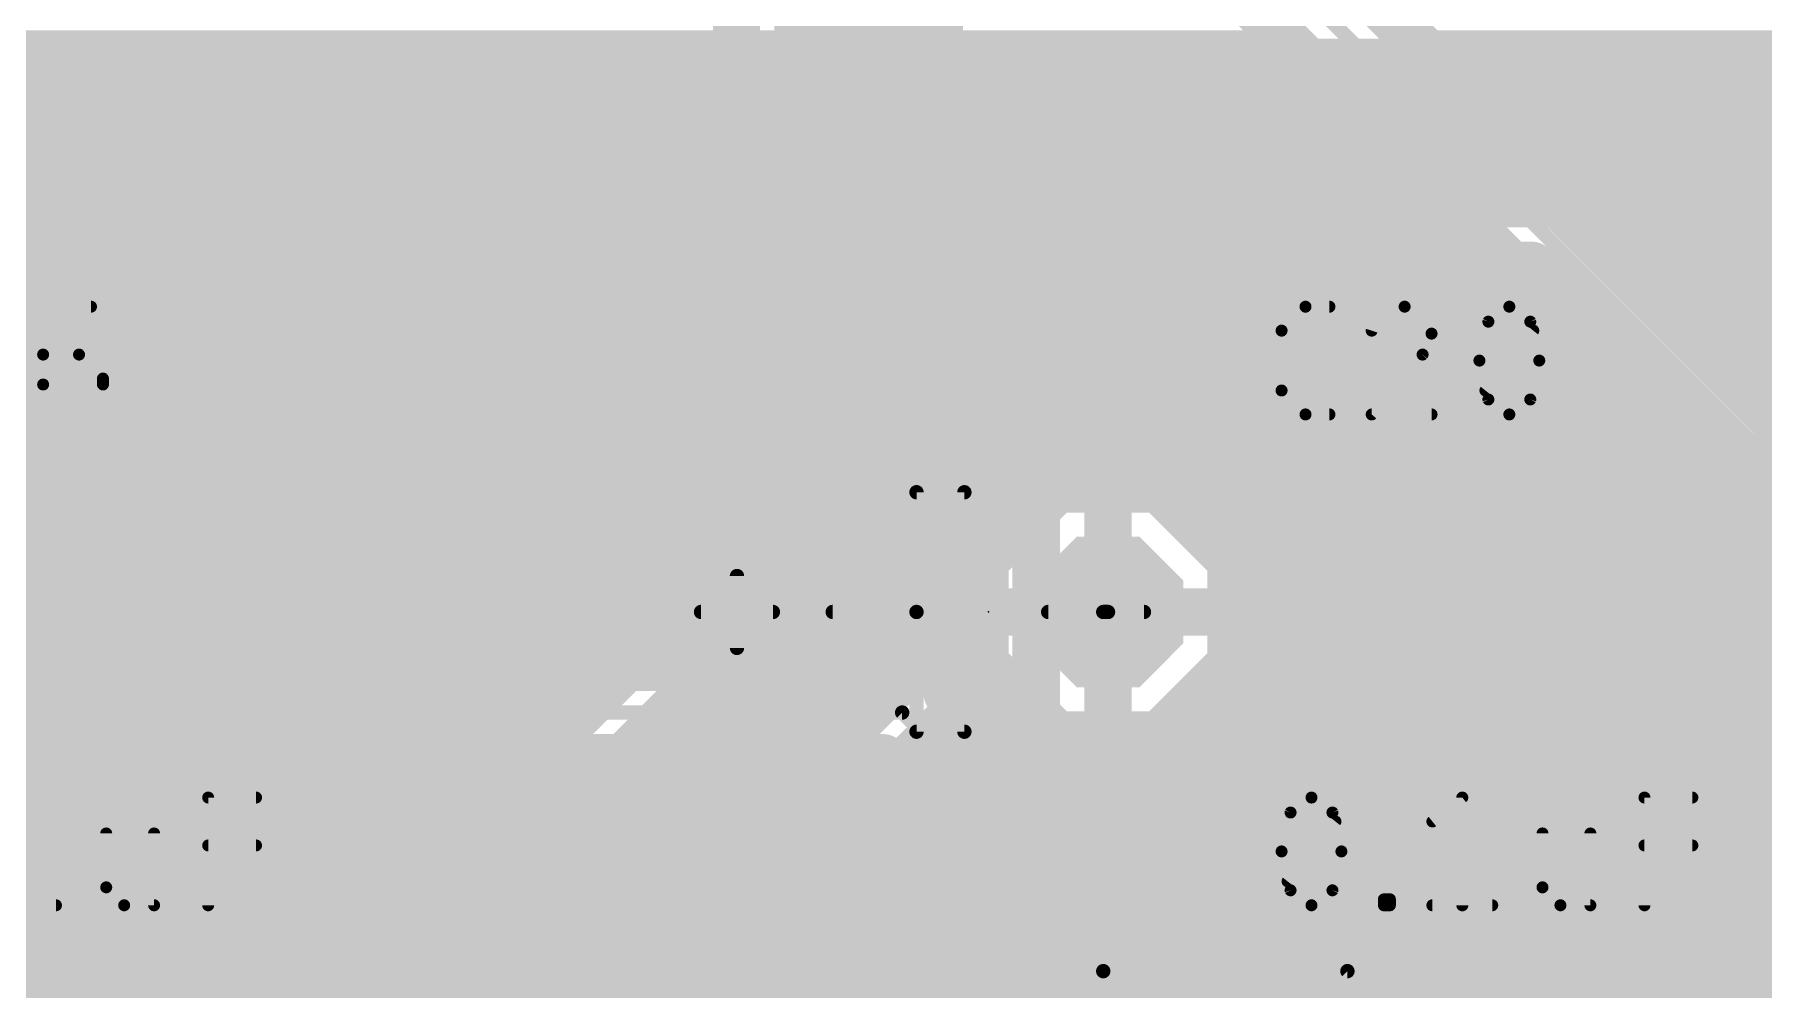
# Model space of a CAD drawing. Extents: x -50 to 50, y 0 to 88.
# Drawn here: x -2.5 to 15.84, y 64.58 to 74.71 of the extents above; entities that cross this region are included whole.
import ezdxf

# ---------------------------------------------------------------- set-up
doc = ezdxf.new("R2010")
doc.units = 0
for name, color, linetype in [('1', 12, 'CONTINUOUS'), ('16', 132, 'CONTINUOUS'), ('17', 110, 'CONTINUOUS'), ('21', 253, 'CONTINUOUS'), ('23', 53, 'CONTINUOUS'), ('25', 253, 'CONTINUOUS'), ('27', 253, 'CONTINUOUS'), ('51', 253, 'CONTINUOUS')]:
    doc.layers.add(name, color=color, linetype=linetype)

# ---------------------------------------------------------------- blocks, each defined once
blk = doc.blocks.new('RECT')
blk.add_solid([(-0.5, -0.5), (0.5, -0.5), (-0.5, 0.5), (0.5, 0.5)])
blk = doc.blocks.new('ROUNDP')
at = {"const_width": 0.5}
blk.add_lwpolyline([(0, -0.25, 1), (0, 0.25, 1), (0, -0.25)], format="xyb", dxfattribs=at)
blk = doc.blocks.new('OCTAGONP')
at = {"const_width": 0.5}
blk.add_lwpolyline([(-0.25, -0.1036), (-0.25, 0.1036), (-0.1036, 0.25), (0.1036, 0.25), (0.25, 0.1036), (0.25, -0.1036), (0.1036, -0.25), (-0.1036, -0.25), (-0.25, -0.1036), (-0.25, 0.1036)], dxfattribs=at)

msp = doc.modelspace()

# ---------------------------------------------------------------- linework, layer by layer
at = {"layer": '1'}
for points, const_width in [([(6.35, 73.66), (6.35, 78.74)], 2), ([(4.9476, 79.019), (4.9476, 69.1609)], 0.5), ([(-9.7322, 74.5), (4.9476, 74.5)], 0.5), ([(6.35, 68.58), (6.35, 73.66)], 2), ([(6.35, 73.66), (13.97, 73.66)], 2), ([(13.97, 73.66), (19.05, 68.58)], 2), ([(-9.7322, 74), (4.9476, 74)], 0.5), ([(-9.7322, 73.5), (4.9476, 73.5)], 0.5), ([(-9.7322, 73), (4.9476, 73)], 0.5), ([(-9.7322, 72.5), (4.9476, 72.5)], 0.5), ([(7.7524, 69.2867), (7.7524, 72.2576)], 0.5), ([(7.7524, 72.2576), (13.3891, 72.2576)], 0.5), ([(13.3891, 72.2576), (18.2556, 67.3911)], 0.5), ([(-9.7322, 72), (4.9476, 72)], 0.5), ([(7.7524, 72), (13.6467, 72)], 0.5), ([(-9.7322, 71.5), (4.9476, 71.5)], 0.5), ([(7.7524, 71.5), (14.1467, 71.5)], 0.5), ([(-9.7322, 71), (4.9476, 71)], 0.5), ([(7.7524, 71), (14.6467, 71)], 0.5), ([(-9.7322, 70.5), (4.9476, 70.5)], 0.5), ([(7.7524, 70.5), (15.1467, 70.5)], 0.5), ([(-9.7322, 70), (4.9476, 70)], 0.5), ([(7.7524, 70), (15.6467, 70)], 0.5), ([(8.3498, 69.8841), (7.7524, 69.2867)], 0.5), ([(8.89, 69.8841), (8.3498, 69.8841)], 0.5), ([(9.4302, 69.8841), (8.89, 69.8841)], 0.5), ([(8.89, 69.8841), (8.89, 68.58)], 0.5), ([(8.89, 68.58), (8.89, 69.8841)], 0.5), ([(10.1941, 69.1202), (9.4302, 69.8841)], 0.5), ([(-5.4257, 69.5), (4.9476, 69.5)], 0.5), ([(7.7524, 69.5), (7.9657, 69.5)], 0.5), ([(8.89, 69.5), (8.89, 69.5)], 0.5), ([(9.8143, 69.5), (16.1467, 69.5)], 0.5), ([(6.35, 68.58), (1.27, 63.5)], 2), ([(4.9476, 69.1609), (0.6891, 64.9024)], 0.5), ([(10.1941, 68.58), (10.1941, 69.1202)], 0.5), ([(-5.0459, 69), (4.7867, 69)], 0.5), ([(8.89, 69), (8.89, 69)], 0.5), ([(10.1941, 69), (16.6467, 69)], 0.5), ([(8.89, 68.58), (7.7524, 68.58)], 0.5), ([(7.7524, 68.58), (7.7524, 68.58)], 0.5), ([(7.7524, 68.58), (8.89, 68.58)], 0.5), ([(8.89, 68.58), (8.89, 68.58)], 0.5), ([(8.89, 67.2759), (8.89, 68.58)], 0.5), ([(8.89, 68.58), (8.89, 68.58)], 0.5), ([(8.89, 68.58), (8.89, 67.2759)], 0.5), ([(10.1941, 68.58), (8.89, 68.58)], 0.5), ([(8.89, 68.58), (8.89, 68.58)], 0.5), ([(8.89, 68.58), (10.1941, 68.58)], 0.5), ([(8.89, 68.58), (8.89, 68.58)], 0.5), ([(10.1941, 68.0398), (10.1941, 68.58)], 0.5), ([(-5.0459, 68.5), (4.2867, 68.5)], 0.5), ([(8.89, 68.5), (8.89, 68.5)], 0.5), ([(8.8392, 64.77), (8.8392, 68.58)], 0.1524), ([(8.8392, 68.58), (8.89, 68.58)], 0.1524), ([(10.1941, 68.5), (17.1467, 68.5)], 0.5), ([(-5.0857, 68), (3.7867, 68)], 0.5), ([(7.5389, 67.7856), (7.6271, 67.9986)], 0.5), ([(7.6271, 67.9986), (8.3498, 67.2759)], 0.5), ([(8.89, 68), (8.89, 68)], 0.5), ([(9.4302, 67.2759), (10.1941, 68.0398)], 0.5), ([(10.1543, 68), (17.6467, 68)], 0.5), ([(7.1444, 67.3911), (7.5389, 67.7856)], 0.5), ([(-5.5857, 67.5), (3.2867, 67.5)], 0.5), ([(7.2533, 67.5), (8.1257, 67.5)], 0.5), ([(8.89, 67.5), (8.89, 67.5)], 0.5), ([(9.6543, 67.5), (18.1467, 67.5)], 0.5), ([(2.4589, 62.7056), (7.1444, 67.3911)], 0.5), ([(7.1444, 67.3911), (7.1444, 67.3911)], 0.5), ([(8.3498, 67.2759), (8.89, 67.2759)], 0.5), ([(8.89, 67.2759), (9.4302, 67.2759)], 0.5), ([(-7.4876, 67), (2.7867, 67)], 0.5), ([(6.7533, 67), (18.6941, 67)], 0.5), ([(-7.4876, 66.5), (2.2867, 66.5)], 0.5), ([(6.2533, 66.5), (18.6951, 66.5)], 0.5), ([(-7.4876, 66), (1.7867, 66)], 0.5), ([(5.7533, 66), (18.8762, 66)], 0.5), ([(-7.5957, 65.5), (1.2867, 65.5)], 0.5), ([(5.2533, 65.5), (18.8762, 65.5)], 0.5), ([(0.6891, 64.9024), (-8.0443, 64.9024)], 0.5), ([(-7.9467, 65), (0.7867, 65)], 0.5), ([(4.7533, 65), (18.8762, 65)], 0.5), ([(2.5908, 58.5216), (8.8392, 64.77)], 0.1524), ([(11.43, 64.77), (8.8392, 64.77)], 0.1524), ([(17.78, 58.42), (11.43, 64.77)], 0.1524), ([(4.2533, 64.5), (18.8762, 64.5)], 0.5)]:
    msp.add_lwpolyline(points, dxfattribs=dict(at, const_width=const_width))
for points, const_width in [([(4.9476, 74.375, 1), (4.9476, 74.625)], 0.25), ([(6.85, 73.66, 1), (5.85, 73.66)], 1), ([(6.35, 74.16, 1), (6.35, 73.16)], 1), ([(14.3236, 74.0136, 1), (13.6164, 73.3064)], 1), ([(13.97, 73.16, 1), (13.97, 74.16)], 1), ([(4.9476, 73.875, 1), (4.9476, 74.125)], 0.25), ([(5.85, 73.66, 1), (6.85, 73.66)], 1), ([(4.9476, 73.375, 1), (4.9476, 73.625)], 0.25), ([(4.9476, 72.875, 1), (4.9476, 73.125)], 0.25), ([(4.9476, 72.375, 1), (4.9476, 72.625)], 0.25), ([(7.8774, 72.2576, 1), (7.6274, 72.2576)], 0.25), ([(7.7524, 72.3826, 1), (7.7524, 72.1326)], 0.25), ([(13.4775, 72.346, 1), (13.3007, 72.1692)], 0.25), ([(13.3891, 72.1326, 1), (13.3891, 72.3826)], 0.25), ([(4.9476, 71.875, 1), (4.9476, 72.125)], 0.25), ([(7.7524, 72.125, 1), (7.7524, 71.875)], 0.25), ([(13.6467, 71.875, 1), (13.6467, 72.125)], 0.25), ([(4.9476, 71.375, 1), (4.9476, 71.625)], 0.25), ([(7.7524, 71.625, 1), (7.7524, 71.375)], 0.25), ([(14.1467, 71.375, 1), (14.1467, 71.625)], 0.25), ([(4.9476, 70.875, 1), (4.9476, 71.125)], 0.25), ([(7.7524, 71.125, 1), (7.7524, 70.875)], 0.25), ([(14.6467, 70.875, 1), (14.6467, 71.125)], 0.25), ([(4.9476, 70.375, 1), (4.9476, 70.625)], 0.25), ([(7.7524, 70.625, 1), (7.7524, 70.375)], 0.25), ([(15.1467, 70.375, 1), (15.1467, 70.625)], 0.25), ([(4.9476, 69.875, 1), (4.9476, 70.125)], 0.25), ([(7.7524, 70.125, 1), (7.7524, 69.875)], 0.25), ([(8.3498, 70.0091, 1), (8.3498, 69.7591)], 0.25), ([(8.4382, 69.7957, 1), (8.2614, 69.9725)], 0.25), ([(8.89, 70.0091, 1), (8.89, 69.7591)], 0.25), ([(9.015, 69.8841, 1), (8.765, 69.8841)], 0.25), ([(9.015, 69.8841, 1), (8.765, 69.8841)], 0.25), ([(8.89, 69.7591, 1), (8.89, 70.0091)], 0.25), ([(9.5186, 69.9725, 1), (9.3418, 69.7957)], 0.25), ([(9.4302, 69.7591, 1), (9.4302, 70.0091)], 0.25), ([(15.6467, 69.875, 1), (15.6467, 70.125)], 0.25), ([(4.9476, 69.375, 1), (4.9476, 69.625)], 0.25), ([(7.7524, 69.625, 1), (7.7524, 69.375)], 0.25), ([(7.9657, 69.375, 1), (7.9657, 69.625)], 0.25), ([(8.89, 69.625, 1), (8.89, 69.375)], 0.25), ([(8.89, 69.375, 1), (8.89, 69.625)], 0.25), ([(9.8143, 69.625, 1), (9.8143, 69.375)], 0.25), ([(6.7036, 68.2264, 1), (5.9964, 68.9336)], 1), ([(5.036, 69.0725, 1), (4.8592, 69.2493)], 0.25), ([(7.664, 69.3751, 1), (7.8408, 69.1983)], 0.25), ([(7.6274, 69.2867, 1), (7.8774, 69.2867)], 0.25), ([(10.3191, 69.1202, 1), (10.0691, 69.1202)], 0.25), ([(4.7867, 68.875, 1), (4.7867, 69.125)], 0.25), ([(4.8226, 69.1609, 1), (5.0726, 69.1609)], 0.25), ([(8.89, 69.125, 1), (8.89, 68.875)], 0.25), ([(8.89, 68.875, 1), (8.89, 69.125)], 0.25), ([(10.1941, 69.125, 1), (10.1941, 68.875)], 0.25), ([(10.1057, 69.0318, 1), (10.2825, 69.2086)], 0.25), ([(5.85, 68.58, 1), (6.85, 68.58)], 1), ([(7.7524, 68.705, 1), (7.7524, 68.455)], 0.25), ([(7.8774, 68.58, 1), (7.6274, 68.58)], 0.25), ([(7.7524, 68.705, 1), (7.7524, 68.455)], 0.25), ([(9.015, 68.58, 1), (8.765, 68.58)], 0.25), ([(9.015, 68.58, 1), (8.765, 68.58)], 0.25), ([(8.89, 68.705, 1), (8.89, 68.455)], 0.25), ([(9.015, 68.58, 1), (8.765, 68.58)], 0.25), ([(8.89, 68.705, 1), (8.89, 68.455)], 0.25), ([(9.015, 68.58, 1), (8.765, 68.58)], 0.25), ([(8.89, 68.705, 1), (8.89, 68.455)], 0.25), ([(8.89, 68.705, 1), (8.89, 68.455)], 0.25), ([(8.89, 68.455, 1), (8.89, 68.705)], 0.25), ([(8.89, 68.455, 1), (8.89, 68.705)], 0.25), ([(8.89, 68.455, 1), (8.89, 68.705)], 0.25), ([(8.89, 68.455, 1), (8.89, 68.705)], 0.25), ([(10.3191, 68.58, 1), (10.0691, 68.58)], 0.25), ([(10.1941, 68.455, 1), (10.1941, 68.705)], 0.25), ([(10.1941, 68.455, 1), (10.1941, 68.705)], 0.25), ([(4.2867, 68.375, 1), (4.2867, 68.625)], 0.25), ([(7.6274, 68.58, 1), (7.8774, 68.58)], 0.25), ([(8.89, 68.625, 1), (8.89, 68.375)], 0.25), ([(8.765, 68.58, 1), (9.015, 68.58)], 0.25), ([(8.765, 68.58, 1), (9.015, 68.58)], 0.25), ([(8.765, 68.58, 1), (9.015, 68.58)], 0.25), ([(8.765, 68.58, 1), (9.015, 68.58)], 0.25), ([(8.8773, 68.58, 1), (8.8011, 68.58)], 0.0762), ([(8.8392, 68.6181, 1), (8.8392, 68.5419)], 0.0762), ([(8.89, 68.375, 1), (8.89, 68.625)], 0.25), ([(8.89, 68.5419, 1), (8.89, 68.6181)], 0.0762), ([(10.1941, 68.625, 1), (10.1941, 68.375)], 0.25), ([(10.0691, 68.58, 1), (10.3191, 68.58)], 0.25), ([(3.7867, 67.875, 1), (3.7867, 68.125)], 0.25), ([(7.7155, 68.087, 1), (7.5387, 67.9102)], 0.25), ([(7.7426, 67.9508, 1), (7.5116, 68.0464)], 0.25), ([(8.89, 68.125, 1), (8.89, 67.875)], 0.25), ([(8.89, 67.875, 1), (8.89, 68.125)], 0.25), ([(10.1543, 68.125, 1), (10.1543, 67.875)], 0.25), ([(10.2825, 67.9514, 1), (10.1057, 68.1282)], 0.25), ([(10.0691, 68.0398, 1), (10.3191, 68.0398)], 0.25), ([(7.4234, 67.8334, 1), (7.6544, 67.7378)], 0.25), ([(7.6273, 67.6972, 1), (7.4505, 67.874)], 0.25), ([(3.2867, 67.375, 1), (3.2867, 67.625)], 0.25), ([(7.2533, 67.625, 1), (7.2533, 67.375)], 0.25), ([(8.1257, 67.375, 1), (8.1257, 67.625)], 0.25), ([(8.89, 67.625, 1), (8.89, 67.375)], 0.25), ([(8.89, 67.375, 1), (8.89, 67.625)], 0.25), ([(9.6543, 67.625, 1), (9.6543, 67.375)], 0.25), ([(7.1444, 67.5161, 1), (7.1444, 67.2661)], 0.25), ([(7.056, 67.4795, 1), (7.2328, 67.3027)], 0.25), ([(7.2328, 67.3027, 1), (7.056, 67.4795)], 0.25), ([(7.1444, 67.2661, 1), (7.1444, 67.5161)], 0.25), ([(8.3498, 67.4009, 1), (8.3498, 67.1509)], 0.25), ([(8.89, 67.4009, 1), (8.89, 67.1509)], 0.25), ([(8.89, 67.1509, 1), (8.89, 67.4009)], 0.25), ([(9.4302, 67.1509, 1), (9.4302, 67.4009)], 0.25), ([(8.2614, 67.1875, 1), (8.4382, 67.3643)], 0.25), ([(8.765, 67.2759, 1), (9.015, 67.2759)], 0.25), ([(8.765, 67.2759, 1), (9.015, 67.2759)], 0.25), ([(9.3418, 67.3643, 1), (9.5186, 67.1875)], 0.25), ([(2.7867, 66.875, 1), (2.7867, 67.125)], 0.25), ([(6.7533, 67.125, 1), (6.7533, 66.875)], 0.25), ([(2.2867, 66.375, 1), (2.2867, 66.625)], 0.25), ([(6.2533, 66.625, 1), (6.2533, 66.375)], 0.25), ([(1.7867, 65.875, 1), (1.7867, 66.125)], 0.25), ([(5.7533, 66.125, 1), (5.7533, 65.875)], 0.25), ([(1.2867, 65.375, 1), (1.2867, 65.625)], 0.25), ([(5.2533, 65.625, 1), (5.2533, 65.375)], 0.25), ([(0.6891, 64.7774, 1), (0.6891, 65.0274)], 0.25), ([(0.7867, 64.875, 1), (0.7867, 65.125)], 0.25), ([(4.7533, 65.125, 1), (4.7533, 64.875)], 0.25), ([(0.6007, 64.9908, 1), (0.7775, 64.814)], 0.25), ([(8.8392, 64.8081, 1), (8.8392, 64.7319)], 0.0762), ([(8.8011, 64.77, 1), (8.8773, 64.77)], 0.0762), ([(8.8661, 64.7431, 1), (8.8123, 64.7969)], 0.0762), ([(11.4569, 64.7969, 1), (11.4031, 64.7431)], 0.0762), ([(11.43, 64.7319, 1), (11.43, 64.8081)], 0.0762), ([(4.2533, 64.625, 1), (4.2533, 64.375)], 0.25)]:
    msp.add_lwpolyline(points, format="xyb", dxfattribs=dict(at, const_width=const_width))
at = {"layer": '16'}
for points, const_width in [([(10.2108, 75.8952), (19.3548, 66.7512)], 0.1524), ([(17.8815, 68.9013), (10.9164, 75.8664)], 0.5), ([(10.2396, 75.1896), (18.6492, 66.78)], 0.5), ([(-10.12, 74.5), (10.9292, 74.5)], 0.5), ([(12.2828, 74.5), (49.4738, 74.5)], 0.5), ([(-9.62, 74), (11.4292, 74)], 0.5), ([(12.7828, 74), (49.4738, 74)], 0.5), ([(-9.12, 73.5), (11.9292, 73.5)], 0.5), ([(13.2828, 73.5), (49.4738, 73.5)], 0.5), ([(-8.62, 73), (12.4292, 73)], 0.5), ([(13.7828, 73), (49.4738, 73)], 0.5), ([(-8.12, 72.5), (12.9292, 72.5)], 0.5), ([(14.2828, 72.5), (49.4738, 72.5)], 0.5), ([(-7.62, 72), (13.4292, 72)], 0.5), ([(14.7828, 72), (49.4738, 72)], 0.5), ([(-7.12, 71.5), (13.9292, 71.5)], 0.5), ([(15.2828, 71.5), (49.4738, 71.5)], 0.5), ([(-6.62, 71), (14.4292, 71)], 0.5), ([(15.7828, 71), (49.4738, 71)], 0.5), ([(-6.12, 70.5), (14.9292, 70.5)], 0.5), ([(-5.62, 70), (15.4292, 70)], 0.5), ([(8.3498, 69.8841), (7.5859, 69.1202)], 0.5), ([(8.89, 69.8841), (8.3498, 69.8841)], 0.5), ([(8.89, 69.8841), (8.89, 68.58)], 0.5), ([(8.89, 68.58), (8.89, 69.8841)], 0.5), ([(9.4302, 69.8841), (8.89, 69.8841)], 0.5), ([(10.1941, 69.1202), (9.4302, 69.8841)], 0.5), ([(6.1108, 69.7825), (5.6688, 69.5994)], 0.5), ([(6.5892, 69.7825), (6.1108, 69.7825)], 0.5), ([(7.0312, 69.5994), (6.5892, 69.7825)], 0.5), ([(-5.12, 69.5), (5.5694, 69.5)], 0.5), ([(5.6688, 69.5994), (5.3306, 69.2612)], 0.5), ([(7.3694, 69.2612), (7.0312, 69.5994)], 0.5), ([(7.1306, 69.5), (7.9657, 69.5)], 0.5), ([(8.89, 69.5), (8.89, 69.5)], 0.5), ([(9.8143, 69.5), (15.9292, 69.5)], 0.5), ([(5.3306, 69.2612), (5.1475, 68.8192)], 0.5), ([(7.5525, 68.8192), (7.3694, 69.2612)], 0.5), ([(7.5859, 69.1202), (7.5859, 68.58)], 0.5), ([(10.1941, 68.58), (10.1941, 69.1202)], 0.5), ([(-4.62, 69), (5.2224, 69)], 0.5), ([(7.4776, 69), (7.5859, 69)], 0.5), ([(8.89, 69), (8.89, 69)], 0.5), ([(10.1941, 69), (16.4292, 69)], 0.5), ([(5.1475, 68.8192), (5.1475, 68.3408)], 0.5), ([(7.5525, 68.3408), (7.5525, 68.8192)], 0.5), ([(7.5859, 68.58), (8.89, 68.58)], 0.5), ([(8.89, 68.58), (7.5859, 68.58)], 0.5), ([(7.5859, 68.58), (7.5859, 68.0398)], 0.5), ([(8.89, 68.58), (8.89, 68.58)], 0.5), ([(8.89, 68.58), (8.89, 68.58)], 0.5), ([(8.89, 67.2759), (8.89, 68.58)], 0.5), ([(8.89, 68.58), (8.89, 68.58)], 0.5), ([(8.89, 68.58), (8.89, 67.2759)], 0.5), ([(10.1941, 68.58), (8.89, 68.58)], 0.5), ([(8.89, 68.58), (8.89, 68.58)], 0.5), ([(8.89, 68.58), (10.1941, 68.58)], 0.5), ([(10.1941, 68.0398), (10.1941, 68.58)], 0.5), ([(-4.12, 68.5), (5.1475, 68.5)], 0.5), ([(7.5525, 68.5), (7.5859, 68.5)], 0.5), ([(8.89, 68.5), (8.89, 68.5)], 0.5), ([(10.1941, 68.5), (16.9292, 68.5)], 0.5), ([(5.1475, 68.3408), (5.2921, 67.9918)], 0.5), ([(7.3694, 67.8988), (7.5525, 68.3408)], 0.5), ([(-3.62, 68), (5.2887, 68)], 0.5), ([(5.2921, 67.9918), (-3.6118, 67.9918)], 0.5), ([(7.4113, 68), (7.6257, 68)], 0.5), ([(7.5859, 68.0398), (8.3498, 67.2759)], 0.5), ([(8.89, 68), (8.89, 68)], 0.5), ([(9.4302, 67.2759), (10.1941, 68.0398)], 0.5), ([(10.1543, 68), (17.4292, 68)], 0.5), ([(7.1831, 67.7125), (7.3694, 67.8988)], 0.5), ([(7.1842, 67.7114), (7.1831, 67.7125)], 0.5), ([(16.006, 58.8896), (7.1842, 67.7114)], 0.5), ([(7.3956, 67.5), (8.1257, 67.5)], 0.5), ([(8.89, 67.5), (8.89, 67.5)], 0.5), ([(9.6543, 67.5), (17.9292, 67.5)], 0.5), ([(-3.81, 67.5132), (6.7056, 67.5132)], 0.1524), ([(6.7056, 67.5132), (16.002, 58.2168)], 0.1524), ([(8.3498, 67.2759), (8.89, 67.2759)], 0.5), ([(8.89, 67.2759), (9.4302, 67.2759)], 0.5), ([(-7.8667, 67), (6.542, 67)], 0.5), ([(-4.0082, 67.0346), (6.5074, 67.0346)], 0.5), ([(6.5074, 67.0346), (9.9096, 63.6324)], 0.5), ([(7.8956, 67), (18.4292, 67)], 0.5), ([(-7.3667, 66.5), (7.042, 66.5)], 0.5), ([(8.3956, 66.5), (18.6951, 66.5)], 0.5), ([(-6.8667, 66), (7.542, 66)], 0.5), ([(8.8956, 66), (23.7558, 66)], 0.5), ([(-6.3667, 65.5), (8.042, 65.5)], 0.5), ([(9.3956, 65.5), (23.4738, 65.5)], 0.5), ([(-5.8667, 65), (8.542, 65)], 0.5), ([(9.8956, 65), (23.4738, 65)], 0.5), ([(-5.3667, 64.5), (9.042, 64.5)], 0.5), ([(10.3956, 64.5), (23.4738, 64.5)], 0.5)]:
    msp.add_lwpolyline(points, dxfattribs=dict(at, const_width=const_width))
for points, const_width in [([(10.9292, 74.375, 1), (10.9292, 74.625)], 0.25), ([(12.2828, 74.625, 1), (12.2828, 74.375)], 0.25), ([(11.4292, 73.875, 1), (11.4292, 74.125)], 0.25), ([(12.7828, 74.125, 1), (12.7828, 73.875)], 0.25), ([(11.9292, 73.375, 1), (11.9292, 73.625)], 0.25), ([(13.2828, 73.625, 1), (13.2828, 73.375)], 0.25), ([(12.4292, 72.875, 1), (12.4292, 73.125)], 0.25), ([(13.7828, 73.125, 1), (13.7828, 72.875)], 0.25), ([(12.9292, 72.375, 1), (12.9292, 72.625)], 0.25), ([(14.2828, 72.625, 1), (14.2828, 72.375)], 0.25), ([(13.4292, 71.875, 1), (13.4292, 72.125)], 0.25), ([(14.7828, 72.125, 1), (14.7828, 71.875)], 0.25), ([(13.9292, 71.375, 1), (13.9292, 71.625)], 0.25), ([(15.2828, 71.625, 1), (15.2828, 71.375)], 0.25), ([(14.4292, 70.875, 1), (14.4292, 71.125)], 0.25), ([(15.7828, 71.125, 1), (15.7828, 70.875)], 0.25), ([(14.9292, 70.375, 1), (14.9292, 70.625)], 0.25), ([(8.3498, 70.0091, 1), (8.3498, 69.7591)], 0.25), ([(8.4382, 69.7957, 1), (8.2614, 69.9725)], 0.25), ([(9.015, 69.8841, 1), (8.765, 69.8841)], 0.25), ([(9.015, 69.8841, 1), (8.765, 69.8841)], 0.25), ([(8.89, 70.0091, 1), (8.89, 69.7591)], 0.25), ([(8.89, 69.7591, 1), (8.89, 70.0091)], 0.25), ([(9.5186, 69.9725, 1), (9.3418, 69.7957)], 0.25), ([(9.4302, 69.7591, 1), (9.4302, 70.0091)], 0.25), ([(15.4292, 69.875, 1), (15.4292, 70.125)], 0.25), ([(6.1108, 69.9075, 1), (6.1108, 69.6575)], 0.25), ([(6.1586, 69.667, 1), (6.063, 69.898)], 0.25), ([(6.637, 69.898, 1), (6.5414, 69.667)], 0.25), ([(6.5892, 69.6575, 1), (6.5892, 69.9075)], 0.25), ([(5.621, 69.7149, 1), (5.7167, 69.4839)], 0.25), ([(5.5694, 69.375, 1), (5.5694, 69.625)], 0.25), ([(5.7572, 69.511, 1), (5.5804, 69.6878)], 0.25), ([(7.1195, 69.6878, 1), (6.9428, 69.511)], 0.25), ([(6.9833, 69.4839, 1), (7.079, 69.7149)], 0.25), ([(7.1306, 69.625, 1), (7.1306, 69.375)], 0.25), ([(7.9657, 69.375, 1), (7.9657, 69.625)], 0.25), ([(8.89, 69.625, 1), (8.89, 69.375)], 0.25), ([(8.89, 69.375, 1), (8.89, 69.625)], 0.25), ([(9.8143, 69.625, 1), (9.8143, 69.375)], 0.25), ([(15.9292, 69.375, 1), (15.9292, 69.625)], 0.25), ([(5.2422, 69.3495, 1), (5.419, 69.1728)], 0.25), ([(5.4461, 69.2133, 1), (5.2151, 69.309)], 0.25), ([(7.4849, 69.309, 1), (7.2539, 69.2133)], 0.25), ([(7.281, 69.1728, 1), (7.4578, 69.3495)], 0.25), ([(7.7109, 69.1202, 1), (7.4609, 69.1202)], 0.25), ([(10.3191, 69.1202, 1), (10.0691, 69.1202)], 0.25), ([(5.2224, 68.875, 1), (5.2224, 69.125)], 0.25), ([(7.4776, 69.125, 1), (7.4776, 68.875)], 0.25), ([(7.4975, 69.2086, 1), (7.6743, 69.0318)], 0.25), ([(7.5859, 68.875, 1), (7.5859, 69.125)], 0.25), ([(8.89, 69.125, 1), (8.89, 68.875)], 0.25), ([(8.89, 68.875, 1), (8.89, 69.125)], 0.25), ([(10.1941, 69.125, 1), (10.1941, 68.875)], 0.25), ([(10.1057, 69.0318, 1), (10.2825, 69.2086)], 0.25), ([(5.2725, 68.8192, 1), (5.0225, 68.8192)], 0.25), ([(5.032, 68.867, 1), (5.263, 68.7714)], 0.25), ([(7.6775, 68.8192, 1), (7.4275, 68.8192)], 0.25), ([(7.437, 68.7714, 1), (7.668, 68.867)], 0.25), ([(7.5859, 68.705, 1), (7.5859, 68.455)], 0.25), ([(7.5859, 68.705, 1), (7.5859, 68.455)], 0.25), ([(7.7109, 68.58, 1), (7.4609, 68.58)], 0.25), ([(8.89, 68.705, 1), (8.89, 68.455)], 0.25), ([(9.015, 68.58, 1), (8.765, 68.58)], 0.25), ([(9.015, 68.58, 1), (8.765, 68.58)], 0.25), ([(8.89, 68.705, 1), (8.89, 68.455)], 0.25), ([(9.015, 68.58, 1), (8.765, 68.58)], 0.25), ([(8.89, 68.705, 1), (8.89, 68.455)], 0.25), ([(9.015, 68.58, 1), (8.765, 68.58)], 0.25), ([(8.89, 68.705, 1), (8.89, 68.455)], 0.25), ([(8.89, 68.455, 1), (8.89, 68.705)], 0.25), ([(8.89, 68.455, 1), (8.89, 68.705)], 0.25), ([(8.89, 68.455, 1), (8.89, 68.705)], 0.25), ([(8.89, 68.455, 1), (8.89, 68.705)], 0.25), ([(10.3191, 68.58, 1), (10.0691, 68.58)], 0.25), ([(10.1941, 68.455, 1), (10.1941, 68.705)], 0.25), ([(10.1941, 68.455, 1), (10.1941, 68.705)], 0.25), ([(5.1475, 68.375, 1), (5.1475, 68.625)], 0.25), ([(7.5525, 68.625, 1), (7.5525, 68.375)], 0.25), ([(7.4609, 68.58, 1), (7.7109, 68.58)], 0.25), ([(7.5859, 68.375, 1), (7.5859, 68.625)], 0.25), ([(8.89, 68.625, 1), (8.89, 68.375)], 0.25), ([(8.765, 68.58, 1), (9.015, 68.58)], 0.25), ([(8.765, 68.58, 1), (9.015, 68.58)], 0.25), ([(8.765, 68.58, 1), (9.015, 68.58)], 0.25), ([(8.765, 68.58, 1), (9.015, 68.58)], 0.25), ([(8.89, 68.375, 1), (8.89, 68.625)], 0.25), ([(10.1941, 68.625, 1), (10.1941, 68.375)], 0.25), ([(10.0691, 68.58, 1), (10.3191, 68.58)], 0.25), ([(5.263, 68.3886, 1), (5.032, 68.293)], 0.25), ([(5.0225, 68.3408, 1), (5.2725, 68.3408)], 0.25), ([(7.4275, 68.3408, 1), (7.6775, 68.3408)], 0.25), ([(7.668, 68.293, 1), (7.437, 68.3886)], 0.25), ([(5.2887, 67.875, 1), (5.2887, 68.125)], 0.25), ([(5.2921, 67.8668, 1), (5.2921, 68.1168)], 0.25), ([(7.4113, 68.125, 1), (7.4113, 67.875)], 0.25), ([(7.6743, 68.1282, 1), (7.4975, 67.9514)], 0.25), ([(7.6257, 67.875, 1), (7.6257, 68.125)], 0.25), ([(8.89, 68.125, 1), (8.89, 67.875)], 0.25), ([(8.89, 67.875, 1), (8.89, 68.125)], 0.25), ([(10.1543, 68.125, 1), (10.1543, 67.875)], 0.25), ([(10.2825, 67.9514, 1), (10.1057, 68.1282)], 0.25), ([(5.1766, 67.944, 1), (5.4076, 68.0396)], 0.25), ([(7.2539, 67.9467, 1), (7.4849, 67.851)], 0.25), ([(7.4578, 67.8104, 1), (7.281, 67.9872)], 0.25), ([(7.4609, 68.0398, 1), (7.7109, 68.0398)], 0.25), ([(10.0691, 68.0398, 1), (10.3191, 68.0398)], 0.25), ([(7.0947, 67.8009, 1), (7.2715, 67.6241)], 0.25), ([(7.2714, 67.801, 1), (7.0949, 67.624)], 0.25), ([(7.2726, 67.7998, 1), (7.0958, 67.6231)], 0.25), ([(7.0959, 67.6229, 1), (7.2725, 67.8)], 0.25), ([(7.3956, 67.625, 1), (7.3956, 67.375)], 0.25), ([(8.1257, 67.375, 1), (8.1257, 67.625)], 0.25), ([(8.89, 67.625, 1), (8.89, 67.375)], 0.25), ([(8.89, 67.375, 1), (8.89, 67.625)], 0.25), ([(9.6543, 67.625, 1), (9.6543, 67.375)], 0.25), ([(6.7325, 67.5401, 1), (6.6787, 67.4863)], 0.0762), ([(6.7056, 67.4751, 1), (6.7056, 67.5513)], 0.0762), ([(8.3498, 67.4009, 1), (8.3498, 67.1509)], 0.25), ([(8.89, 67.4009, 1), (8.89, 67.1509)], 0.25), ([(8.89, 67.1509, 1), (8.89, 67.4009)], 0.25), ([(9.4302, 67.1509, 1), (9.4302, 67.4009)], 0.25), ([(8.2614, 67.1875, 1), (8.4382, 67.3643)], 0.25), ([(8.765, 67.2759, 1), (9.015, 67.2759)], 0.25), ([(8.765, 67.2759, 1), (9.015, 67.2759)], 0.25), ([(9.3418, 67.3643, 1), (9.5186, 67.1875)], 0.25), ([(6.5957, 67.123, 1), (6.419, 66.9462)], 0.25), ([(6.5074, 66.9096, 1), (6.5074, 67.1596)], 0.25), ([(6.542, 66.875, 1), (6.542, 67.125)], 0.25), ([(7.8956, 67.125, 1), (7.8956, 66.875)], 0.25), ([(7.042, 66.375, 1), (7.042, 66.625)], 0.25), ([(8.3956, 66.625, 1), (8.3956, 66.375)], 0.25), ([(7.542, 65.875, 1), (7.542, 66.125)], 0.25), ([(8.8956, 66.125, 1), (8.8956, 65.875)], 0.25), ([(8.042, 65.375, 1), (8.042, 65.625)], 0.25), ([(9.3956, 65.625, 1), (9.3956, 65.375)], 0.25), ([(8.542, 64.875, 1), (8.542, 65.125)], 0.25), ([(9.8956, 65.125, 1), (9.8956, 64.875)], 0.25), ([(9.042, 64.375, 1), (9.042, 64.625)], 0.25), ([(10.3956, 64.625, 1), (10.3956, 64.375)], 0.25)]:
    msp.add_lwpolyline(points, format="xyb", dxfattribs=dict(at, const_width=const_width))
at = {"layer": '21'}
for points, const_width in [([(7.62, 65.151, 1), (7.62, 72.009, 1), (7.62, 65.151)], 0.1524), ([(4.9911, 68.961, 1), (4.9149, 68.961)], 0.0762), ([(4.572, 68.6181, 1), (4.572, 68.5419)], 0.0762), ([(5.334, 68.5419, 1), (5.334, 68.6181)], 0.0762), ([(4.9149, 68.199, 1), (4.9911, 68.199)], 0.0762)]:
    msp.add_lwpolyline(points, format="xyb", dxfattribs=dict(at, const_width=const_width))
at = {"layer": '21', "const_width": 0.1524}
for points in [[(4.953, 68.199), (4.953, 68.961)], [(4.572, 68.58), (5.334, 68.58)]]:
    msp.add_lwpolyline(points, dxfattribs=at)
at = {"layer": '23'}
msp.add_point((7.62, 68.58), dxfattribs=at)
at = {"layer": '25'}
for points, const_width in [([(-1.9013, 71.8185, 0.4142), (-2.4093, 71.3105)], 0.127), ([(-1.9013, 71.7867, 1), (-1.9013, 71.8503)], 0.0635), ([(10.9855, 71.8185, 0.4142), (10.7315, 71.5645)], 0.127), ([(10.9855, 71.8503, 1), (10.9855, 71.7867)], 0.0635), ([(10.9855, 71.7867, 1), (10.9855, 71.8503)], 0.0635), ([(11.2395, 71.7867, 1), (11.2395, 71.8503)], 0.0635), ([(12.037, 71.8185, 0.3252), (11.6877, 71.5645)], 0.127), ([(12.037, 71.8503, 1), (12.037, 71.7867)], 0.0635), ([(12.3227, 71.5328, 0.4142), (12.037, 71.8185)], 0.127), ([(12.037, 71.7867, 1), (12.037, 71.8503)], 0.0635), ([(13.1482, 71.8185, 0.3205), (12.926, 71.6598)], 0.127), ([(13.1482, 71.8503, 1), (13.1482, 71.7867)], 0.0635), ([(13.3705, 71.6598, 0.3205), (13.1482, 71.8185)], 0.127), ([(13.1482, 71.7867, 1), (13.1482, 71.8503)], 0.0635), ([(10.7633, 71.5645, 1), (10.6997, 71.5645)], 0.0635), ([(10.6997, 71.5645, 1), (10.7633, 71.5645)], 0.0635), ([(11.6575, 71.5743, 1), (11.7179, 71.5547)], 0.0635), ([(12.2275, 71.3105, 0.2053), (12.3227, 71.5328)], 0.127), ([(12.3545, 71.5328, 1), (12.291, 71.5327)], 0.0635), ([(12.291, 71.5328, 1), (12.3545, 71.5328)], 0.0635), ([(12.926, 71.6598, 0.1139), (12.8307, 71.247)], 0.127), ([(12.896, 71.67, 1), (12.956, 71.6495)], 0.0635), ([(12.9545, 71.6458, 1), (12.8974, 71.6737)], 0.0635), ([(13.399, 71.6737, 1), (13.3419, 71.6458)], 0.0635), ([(13.4657, 71.247, 0.1139), (13.3705, 71.6598)], 0.127), ([(13.3405, 71.6495, 1), (13.4005, 71.67)], 0.0635), ([(13.427, 71.5447, 1), (13.3774, 71.5843)], 0.0635), ([(-2.4093, 71.3423, 1), (-2.4093, 71.2788)], 0.0635), ([(-2.3775, 71.3105, 1), (-2.441, 71.3105)], 0.0635), ([(-1.7743, 71.0565, 0.4142), (-2.0283, 71.3105)], 0.127), ([(-2.0283, 71.3423, 1), (-2.0283, 71.2788)], 0.0635), ([(-2.0283, 71.2788, 1), (-2.0283, 71.3423)], 0.0635), ([(12.2056, 71.3335, 1), (12.2494, 71.2875)], 0.0635), ([(12.2517, 71.2899, 1), (12.2033, 71.3311)], 0.0635), ([(-2.441, 71.3105, 1), (-2.3775, 71.3105)], 0.0635), ([(12.8307, 71.247, 0.1139), (12.926, 70.8342)], 0.127), ([(12.8625, 71.247, 1), (12.799, 71.247)], 0.0635), ([(12.799, 71.247, 1), (12.8625, 71.247)], 0.0635), ([(13.3705, 70.8342, 0.1139), (13.4657, 71.247)], 0.127), ([(13.4975, 71.247, 1), (13.434, 71.247)], 0.0635), ([(13.434, 71.247, 1), (13.4975, 71.247)], 0.0635), ([(-2.4093, 70.993, 1), (-1.7743, 70.993)], 0.127), ([(-2.3775, 70.993, 1), (-2.441, 70.993)], 0.0635), ([(-2.441, 70.993, 1), (-2.3775, 70.993)], 0.0635), ([(-1.7425, 71.0565, 1), (-1.806, 71.0565)], 0.0635), ([(-1.806, 71.0565, 1), (-1.7425, 71.0565)], 0.0635), ([(-1.7425, 70.993, 1), (-1.806, 70.993)], 0.0635), ([(-1.806, 70.993, 1), (-1.7425, 70.993)], 0.0635), ([(10.7633, 70.9295, 1), (10.6997, 70.9295)], 0.0635), ([(10.7315, 70.9295, 0.4142), (10.9855, 70.6755)], 0.127), ([(10.6997, 70.9295, 1), (10.7633, 70.9295)], 0.0635), ([(12.8694, 70.9493, 1), (12.919, 70.9097)], 0.0635), ([(12.926, 70.8342, 0.3205), (13.1482, 70.6755)], 0.127), ([(12.956, 70.8445, 1), (12.896, 70.824)], 0.0635), ([(12.8974, 70.8203, 1), (12.9545, 70.8482)], 0.0635), ([(13.1482, 70.6755, 0.3205), (13.3705, 70.8342)], 0.127), ([(13.3419, 70.8482, 1), (13.399, 70.8203)], 0.0635), ([(13.4005, 70.824, 1), (13.3405, 70.8445)], 0.0635), ([(10.9855, 70.7073, 1), (10.9855, 70.6437)], 0.0635), ([(10.9855, 70.6437, 1), (10.9855, 70.7073)], 0.0635), ([(11.2395, 70.6437, 1), (11.2395, 70.7073)], 0.0635), ([(11.6877, 70.7073, 1), (11.6877, 70.6437)], 0.0635), ([(11.6635, 70.6961, 1), (11.7119, 70.6549)], 0.0635), ([(12.3227, 70.6437, 1), (12.3227, 70.7073)], 0.0635), ([(13.1482, 70.7073, 1), (13.1482, 70.6437)], 0.0635), ([(13.1482, 70.6437, 1), (13.1482, 70.7073)], 0.0635)]:
    msp.add_lwpolyline(points, format="xyb", dxfattribs=dict(at, const_width=const_width))
at = {"layer": '25', "const_width": 0.127}
for points in [[(10.9855, 71.8185), (11.2395, 71.8185)], [(10.7315, 70.9295), (10.7315, 71.5645)], [(12.8942, 70.9295), (13.4022, 71.5645)], [(-2.4093, 71.3105), (-2.0283, 71.3105)], [(-2.4093, 70.993), (-2.4093, 71.3105)], [(12.2275, 71.3105), (11.6877, 70.6755)], [(-1.7743, 71.0565), (-1.7743, 70.993)], [(11.2395, 70.6755), (10.9855, 70.6755)], [(11.6877, 70.6755), (12.3227, 70.6755)]]:
    msp.add_lwpolyline(points, dxfattribs=at)
at = {"layer": '27', "const_width": 0.127}
for points in [[(-0.6579, 65.4685), (-0.6579, 66.6115)], [(-0.6579, 66.6115), (-0.1499, 66.6115)], [(12.3317, 66.3575), (12.6492, 66.6115)], [(12.6492, 66.6115), (12.6492, 65.4685)], [(14.5821, 65.4685), (14.5821, 66.6115)], [(14.5821, 66.6115), (15.0901, 66.6115)], [(10.795, 65.7225), (11.303, 66.3575)], [(-1.7399, 66.2305), (-1.7399, 65.659)], [(-1.2319, 65.4685), (-1.2319, 66.2305)], [(13.5001, 66.2305), (13.5001, 65.659)], [(14.0081, 65.4685), (14.0081, 66.2305)], [(-0.6579, 66.1035), (-0.1499, 66.1035)], [(14.5821, 66.1035), (15.0901, 66.1035)], [(-2.9083, 65.4685), (-2.2733, 65.4685)], [(-1.5494, 65.4685), (-1.2319, 65.4685)], [(11.8174, 65.4685), (11.8174, 65.532)], [(11.8174, 65.532), (11.8809, 65.532)], [(11.8809, 65.4685), (11.8174, 65.4685)], [(11.8809, 65.532), (11.8809, 65.4685)], [(12.3317, 65.4685), (12.9667, 65.4685)], [(13.6906, 65.4685), (14.0081, 65.4685)]]:
    msp.add_lwpolyline(points, dxfattribs=at)
at = {"layer": '27'}
for points, const_width in [([(-0.6579, 66.6433, 1), (-0.6579, 66.5798)], 0.0635), ([(-0.6261, 66.6115, 1), (-0.6896, 66.6115)], 0.0635), ([(-0.1499, 66.5798, 1), (-0.1499, 66.6433)], 0.0635), ([(11.049, 66.6115, 0.3205), (10.8268, 66.4528)], 0.127), ([(11.2713, 66.4528, 0.3205), (11.049, 66.6115)], 0.127), ([(11.049, 66.6433, 1), (11.049, 66.5798)], 0.0635), ([(11.049, 66.5798, 1), (11.049, 66.6433)], 0.0635), ([(12.681, 66.6115, 1), (12.6174, 66.6115)], 0.0635), ([(12.669, 66.5867, 1), (12.6294, 66.6363)], 0.0635), ([(14.6139, 66.6115, 1), (14.5504, 66.6115)], 0.0635), ([(14.5821, 66.6433, 1), (14.5821, 66.5798)], 0.0635), ([(15.0901, 66.5798, 1), (15.0901, 66.6433)], 0.0635), ([(10.8268, 66.4528, 0.1139), (10.7315, 66.04)], 0.127), ([(10.7967, 66.463, 1), (10.8568, 66.4425)], 0.0635), ([(10.8553, 66.4388, 1), (10.7982, 66.4667)], 0.0635), ([(11.2998, 66.4667, 1), (11.2427, 66.4388)], 0.0635), ([(11.3665, 66.04, 0.1139), (11.2713, 66.4528)], 0.127), ([(11.2412, 66.4425, 1), (11.3013, 66.463)], 0.0635), ([(11.3278, 66.3377, 1), (11.2782, 66.3773)], 0.0635), ([(12.3119, 66.3823, 1), (12.3515, 66.3327)], 0.0635), ([(-1.7082, 66.2305, 1), (-1.7716, 66.2305)], 0.0635), ([(-1.2002, 66.2305, 1), (-1.2636, 66.2305)], 0.0635), ([(13.5319, 66.2305, 1), (13.4683, 66.2305)], 0.0635), ([(14.0399, 66.2305, 1), (13.9764, 66.2305)], 0.0635), ([(-0.6579, 66.1352, 1), (-0.6579, 66.0717)], 0.0635), ([(-0.1499, 66.0717, 1), (-0.1499, 66.1352)], 0.0635), ([(10.7315, 66.04, 0.1139), (10.8268, 65.6273)], 0.127), ([(10.7632, 66.04, 1), (10.6998, 66.04)], 0.0635), ([(10.6998, 66.04, 1), (10.7632, 66.04)], 0.0635), ([(11.2713, 65.6273, 0.1139), (11.3665, 66.04)], 0.127), ([(11.3982, 66.04, 1), (11.3348, 66.04)], 0.0635), ([(11.3348, 66.04, 1), (11.3982, 66.04)], 0.0635), ([(14.5821, 66.1352, 1), (14.5821, 66.0717)], 0.0635), ([(15.0901, 66.0717, 1), (15.0901, 66.1352)], 0.0635), ([(-1.7399, 65.659, 0.4142), (-1.5494, 65.4685)], 0.127), ([(-1.7082, 65.659, 1), (-1.7716, 65.659)], 0.0635), ([(-1.7716, 65.659, 1), (-1.7082, 65.659)], 0.0635), ([(10.7702, 65.7423, 1), (10.8198, 65.7027)], 0.0635), ([(10.8568, 65.6375, 1), (10.7967, 65.617)], 0.0635), ([(10.8268, 65.6273, 0.3205), (11.049, 65.4685)], 0.127), ([(10.7982, 65.6133, 1), (10.8553, 65.6412)], 0.0635), ([(11.049, 65.4685, 0.3205), (11.2713, 65.6273)], 0.127), ([(11.2427, 65.6412, 1), (11.2998, 65.6133)], 0.0635), ([(11.3013, 65.617, 1), (11.2412, 65.6375)], 0.0635), ([(13.5319, 65.659, 1), (13.4683, 65.659)], 0.0635), ([(13.4683, 65.659, 1), (13.5319, 65.659)], 0.0635), ([(13.5001, 65.659, 0.4142), (13.6906, 65.4685)], 0.127), ([(-2.2733, 65.4368, 1), (-2.2733, 65.5003)], 0.0635), ([(-1.5494, 65.5003, 1), (-1.5494, 65.4368)], 0.0635), ([(-1.5494, 65.4368, 1), (-1.5494, 65.5003)], 0.0635), ([(-1.2636, 65.4685, 1), (-1.2002, 65.4685)], 0.0635), ([(-1.2319, 65.4368, 1), (-1.2319, 65.5003)], 0.0635), ([(-0.6896, 65.4685, 1), (-0.6261, 65.4685)], 0.0635), ([(11.049, 65.5003, 1), (11.049, 65.4368)], 0.0635), ([(11.049, 65.4368, 1), (11.049, 65.5003)], 0.0635), ([(11.8491, 65.532, 1), (11.7856, 65.532)], 0.0635), ([(11.8174, 65.5637, 1), (11.8174, 65.5002)], 0.0635), ([(11.8174, 65.5003, 1), (11.8174, 65.4368)], 0.0635), ([(11.7856, 65.4685, 1), (11.8491, 65.4685)], 0.0635), ([(11.9126, 65.532, 1), (11.8491, 65.532)], 0.0635), ([(11.8491, 65.4685, 1), (11.9126, 65.4685)], 0.0635), ([(11.8809, 65.5002, 1), (11.8809, 65.5637)], 0.0635), ([(11.8809, 65.4368, 1), (11.8809, 65.5003)], 0.0635), ([(12.3317, 65.5003, 1), (12.3317, 65.4368)], 0.0635), ([(12.6174, 65.4685, 1), (12.681, 65.4685)], 0.0635), ([(12.9667, 65.4368, 1), (12.9667, 65.5003)], 0.0635), ([(13.6906, 65.5003, 1), (13.6906, 65.4368)], 0.0635), ([(13.6906, 65.4368, 1), (13.6906, 65.5003)], 0.0635), ([(13.9764, 65.4685, 1), (14.0399, 65.4685)], 0.0635), ([(14.0081, 65.4368, 1), (14.0081, 65.5003)], 0.0635), ([(14.5504, 65.4685, 1), (14.6139, 65.4685)], 0.0635)]:
    msp.add_lwpolyline(points, format="xyb", dxfattribs=dict(at, const_width=const_width))
at = {"layer": '51', "const_width": 0.1524}
for points in [[(7.366, 69.85), (6.858, 69.85)], [(6.858, 69.85), (6.858, 68.58)], [(7.366, 67.31), (7.366, 69.85)], [(5.969, 68.58), (6.858, 68.58)], [(6.858, 68.58), (6.858, 67.31)], [(8.255, 68.58), (9.271, 68.58)], [(6.858, 67.31), (7.366, 67.31)]]:
    msp.add_lwpolyline(points, dxfattribs=at)
at = {"layer": '51', "const_width": 0.0762}
for points in [[(6.858, 69.8881, 1), (6.858, 69.8119)], [(6.8961, 69.85, 1), (6.8199, 69.85)], [(7.4041, 69.85, 1), (7.3279, 69.85)], [(7.366, 69.8119, 1), (7.366, 69.8881)], [(5.969, 68.6181, 1), (5.969, 68.5419)], [(6.8961, 68.58, 1), (6.8199, 68.58)], [(6.8199, 68.58, 1), (6.8961, 68.58)], [(6.858, 68.5419, 1), (6.858, 68.6181)], [(8.255, 68.6181, 1), (8.255, 68.5419)], [(9.271, 68.5419, 1), (9.271, 68.6181)], [(6.858, 67.3481, 1), (6.858, 67.2719)], [(6.8199, 67.31, 1), (6.8961, 67.31)], [(7.3279, 67.31, 1), (7.4041, 67.31)], [(7.366, 67.2719, 1), (7.366, 67.3481)]]:
    msp.add_lwpolyline(points, format="xyb", dxfattribs=at)

# ---------------------------------------------------------------- block references
at = {"layer": '17', "xscale": 1.6002, "yscale": 1.6002}
for name, p in [('ROUNDP', (6.35, 68.58)), ('ROUNDP', (6.35, 68.58)), ('OCTAGONP', (8.89, 68.58)), ('OCTAGONP', (8.89, 68.58))]:
    msp.add_blockref(name, p, dxfattribs=at)
at = {"layer": '51', "xscale": 0.508, "yscale": 2.54}
msp.add_blockref('RECT', (8.128, 68.58), dxfattribs=at)

doc.saveas('drawing.dxf')
